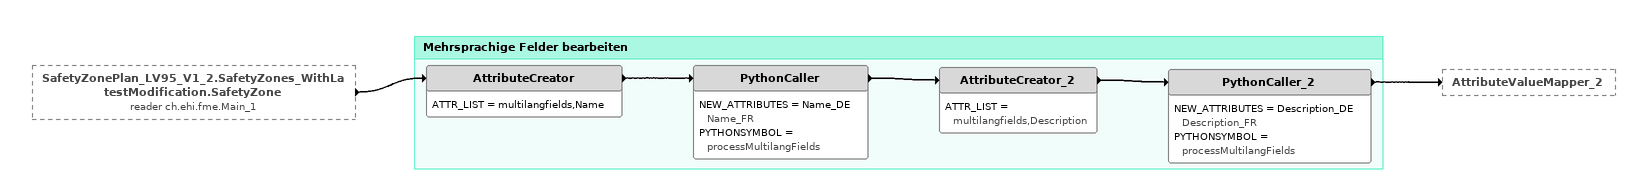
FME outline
SafetyZonePlan_LV95_V1_2.SafetyZones_WithLatestModification.SafetyZone (reader ch.ehi.fme.Main_1) [outside]
    -> AttributeCreator

Bookmark: Mehrsprachige Felder bearbeiten
AttributeCreator
    ATTR_LIST = multilangfields,Name
    -> PythonCaller
PythonCaller
    NEW_ATTRIBUTES = Name_DE Name_FR
    PYTHONSYMBOL = processMultilangFields
    -> AttributeCreator_2
AttributeCreator_2
    ATTR_LIST = multilangfields,Description
    -> PythonCaller_2
PythonCaller_2
    NEW_ATTRIBUTES = Description_DE Description_FR
    PYTHONSYMBOL = processMultilangFields
    -> AttributeValueMapper_2
